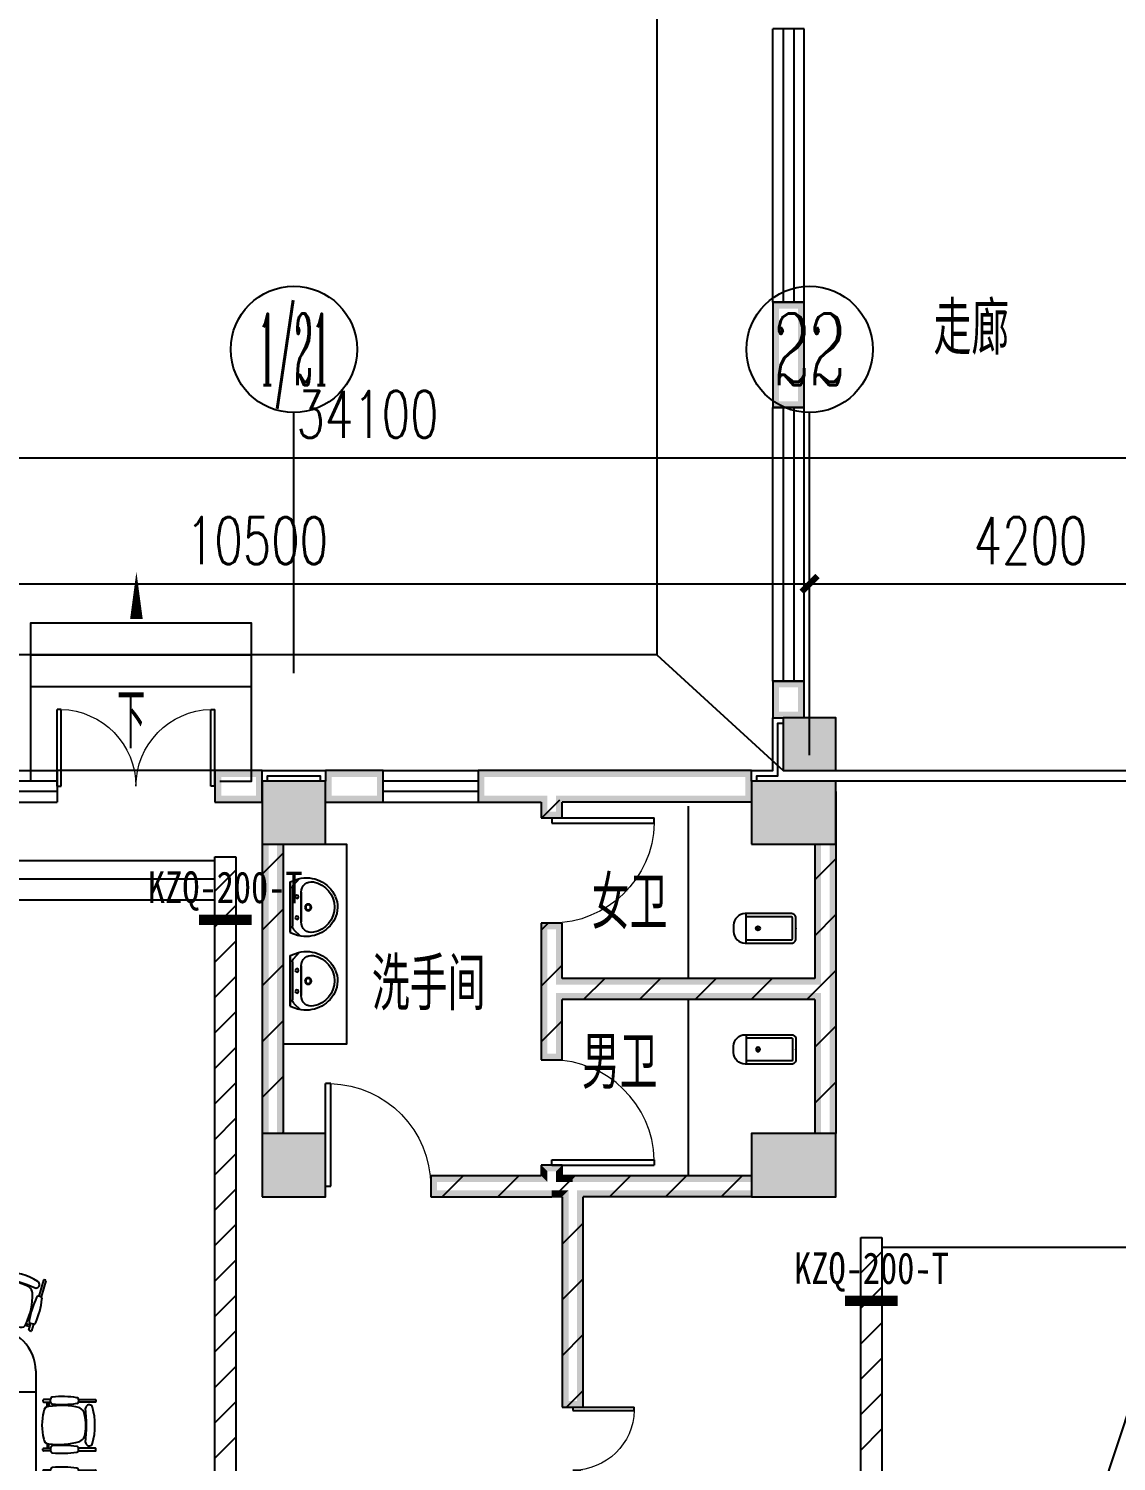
# Model space of a CAD drawing. Extents: x 101023 to 279373, y -114511 to 293844.
# Drawn here: x 220110 to 230445, y 239023 to 252638 of the extents above; entities that cross this region are included whole.
import ezdxf
from ezdxf.enums import TextEntityAlignment as Align

# ---------------------------------------------------------------- set-up
doc = ezdxf.new("R2010")
doc.units = 0
doc.header["$LTSCALE"] = 1000
doc.header["$MEASUREMENT"] = 0
for name, color, linetype in [('A-ANNO-IDEN', 3, 'Continuous'), ('A-FLOR-STRS', 51, 'Continuous'), ('A-WALL-PATT', 252, 'Continuous'), ('AXIS', 3, 'Continuous'), ('AXIS_TEXT', 7, 'Continuous'), ('CABLETRAY', 3, 'Continuous'), ('COLUMN', 2, 'Continuous'), ('PUB_DIM', 3, 'Continuous'), ('PUB_HATCH', 8, 'Continuous'), ('PUB_TEXT', 7, 'Continuous'), ('PUB_WALL', 2, 'Continuous'), ('STAIR', 2, 'Continuous'), ('TEL_HATCH', 8, 'Continuous'), ('WALL', 2, 'Continuous'), ('WINDOW', 2, 'Continuous'), ('WIRE-照明', 6, 'Continuous'), ('厕卫厨', 252, 'Continuous'), ('厨卫', 252, 'Continuous'), ('家具', 8, 'Continuous'), ('布置', 4, 'Continuous'), ('抗震支吊架', 2, 'Continuous'), ('排水', 153, 'Continuous'), ('看线', 30, 'Continuous')]:
    doc.layers.add(name, color=color, linetype=linetype)
doc.styles.add('_TCH_AXIS', font='COMPLEX', dxfattribs={"bigfont": 'GBCBIG'})
doc.styles.add('_TCH_DIM_T3', font='SIMPLEX', dxfattribs={"width": 0.705882, "bigfont": 'GBCBIG'})
doc.styles.add('A_DIM', font='simplex.shx', dxfattribs={"width": 0.7, "bigfont": 'gbcbig.shx'})
doc.styles.add('COMPLEX', font='COMPLEX')
doc.styles.add('kzcad', font='', dxfattribs={"width": 0.8})
doc.styles.get("Standard").update_dxf_attribs({"font": 'simplex.shx', "width": 0.8, "bigfont": 'gbcbig.shx'})
doc.styles.get('kzcad').set_extended_font_data('SimSun')
doc.dimstyles.new('_TCH_ARCH&&150', dxfattribs={"dimtxt": 446.25, "dimasz": 150, "dimexe": 375, "dimexo": 450, "dimgap": 189.375, "dimtad": 1, "dimdec": 0, "dimzin": 0, "dimdsep": 46, "dimtxsty": '_TCH_DIM_T3', "dimblk": 'ARCHTICK', "dimcen": 0.09, "dimclrt": 7, "dimazin": 2, "dimtfac": 1, "dimtdec": 0, "dimtix": 1, "dimtmove": 2, "dimatfit": 3, "dimfxl": 1, "dimtolj": 1, "dimtzin": 0, "dimarcsym": 0})
pattern_1 = [(45, (-908016.57, -754752.9), (-265.16515, 265.16515), [])]

# ---------------------------------------------------------------- blocks, each defined once
blk = doc.blocks.new('办公椅2')
at = {"layer": '家具', "color": 8}
for p, q in [((10, 239), (10, 225)), ((81, 244), (15, 244)), ((15, 220), (82, 220)), ((49, 175), (49, 220)), ((49, 220), (65, 220)), ((65, 220), (65, 177)), ((508, 220), (350, 220)), ((352, 244), (508, 244)), ((513, 239), (513, 225)), ((10, -239), (10, -225)), ((15, -220), (82, -220)), ((81, -244), (15, -244)), ((49, -175), (49, -220)), ((49, -220), (65, -220)), ((65, -220), (65, -177)), ((508, -220), (350, -220)), ((352, -244), (508, -244)), ((513, -239), (513, -225))]:
    blk.add_line(p, q, dxfattribs=at)
at = {"layer": '家具'}
for p, q in [((82, 220), (82, 248)), ((349, 242), (349, 226)), ((82, -215), (82, -244)), ((349, -237), (349, -221))]:
    blk.add_line(p, q, dxfattribs=at)
for centre, radius, start, end in [((193, -568), 840, 80.5473, 96.2767), ((63, 132), 45, 90, 180), ((185, -515), 702, 75.5446, 100.0038), ((101, 248), 19, 88.1438, 180), ((101, 220), 19, 180, 271.7658), ((193, 1087), 890, 264.0894, 278.9516), ((330, 242), 19, 0, 88.1438), ((330, 226), 19, 271.7658, 0), ((325, 93), 80.3, 4.194, 64.106), ((434, 164), 19, 136.4792, 185.4621), ((-1029, -1), 1453, 353.532, 6.4617), ((449, 160), 33.7, 16.6732, 149.5945), ((-146, -1), 650, 344.7441, 15.2559), ((495, 0), 495, 164.5288, 195.4712), ((-20, -5), 438, 346.2625, 13.7375), ((63, -132), 45, 180, 270), ((322, -71), 91.4, 294.6215, 335.3785), ((160, 498), 682, 261.8325, 287.0693), ((101, -215), 19, 88.2342, 180), ((101, -244), 19, 180, 271.8562), ((193, 573), 840, 263.7233, 279.4527), ((193, -1082), 890, 81.0484, 95.9106), ((330, -221), 19, 0, 88.2342), ((330, -237), 19, 271.8562, 0), ((434, -167), 19, 174.5326, 222.4664), ((449, -163), 33.5, 209.2091, 344.346)]:
    blk.add_arc(centre, radius, start, end, dxfattribs=at)
at = {"layer": '家具', "color": 8}
for centre, start, end in [((15, 239), 90, 180), ((15, 225), 180, 270), ((508, 239), 0, 90), ((508, 225), 270, 0), ((15, -225), 90, 180), ((15, -239), 180, 270), ((508, -225), 0, 90), ((508, -239), 270, 0)]:
    blk.add_arc(centre, 4.75, start, end, dxfattribs=at)
blk = doc.blocks.new('大会议桌-24人')
at = {"layer": '家具'}
for p, q in [((-400, 1250), (6267, 1250)), ((-800, -850), (-800, 850)), ((6667, 850), (6667, -850)), ((0, 650), (5867, 650)), ((0, -650), (0, 650)), ((5867, 650), (5867, -650)), ((1672, 395), (1669, 428)), ((1696, 322), (1708, 413)), ((1708, 413), (1711, 449)), ((1742, 392), (1748, 437)), ((1769, 392), (1784, 443)), ((1784, 443), (1790, 461)), ((1805, 386), (1832, 449)), ((1832, 449), (1835, 461)), ((1847, 377), (1857, 416)), ((1857, 416), (1872, 446)), ((1872, 446), (1878, 461)), ((1887, 407), (1917, 461)), ((1917, 461), (1926, 485)), ((1926, 410), (1968, 416)), ((1944, 434), (1962, 482)), ((1950, 434), (1986, 470)), ((1962, 482), (1968, 491)), ((3874, 434), (3838, 470)), ((3862, 482), (3856, 491)), ((3898, 410), (3856, 416)), ((3880, 434), (3862, 482)), ((3907, 461), (3898, 485)), ((3937, 407), (3907, 461)), ((3952, 446), (3946, 461)), ((3968, 416), (3952, 446)), ((3977, 377), (3968, 416)), ((3992, 449), (3989, 461)), ((4019, 386), (3992, 449)), ((4040, 443), (4034, 461)), ((4055, 392), (4040, 443)), ((4082, 392), (4076, 437)), ((4116, 413), (4113, 449)), ((4128, 322), (4116, 413)), ((4152, 395), (4155, 428)), ((1554, 261), (1538, 280)), ((1600, 125), (1584, 303)), ((1630, 184), (1600, 323)), ((1651, 220), (1621, 377)), ((1657, 316), (1660, 353)), ((1663, 247), (1657, 316)), ((1660, 353), (1678, 401)), ((1675, 340), (1672, 395)), ((1705, 271), (1675, 340)), ((1739, 301), (1742, 392)), ((1763, 340), (1769, 392)), ((1772, 265), (1866, 310)), ((1793, 353), (1805, 386)), ((1796, 310), (1923, 331)), ((1826, 334), (1920, 365)), ((1920, 365), (1938, 377)), ((1923, 331), (1956, 337)), ((1938, 377), (1944, 377)), ((3901, 331), (3868, 337)), ((3886, 377), (3880, 377)), ((3904, 365), (3886, 377)), ((4028, 310), (3901, 331)), ((3998, 334), (3904, 365)), ((4052, 265), (3958, 310)), ((4031, 353), (4019, 386)), ((4061, 340), (4055, 392)), ((4085, 301), (4082, 392)), ((4119, 271), (4149, 340)), ((4164, 353), (4146, 401)), ((4149, 340), (4152, 395)), ((4161, 247), (4167, 316)), ((4167, 316), (4164, 353)), ((4173, 220), (4203, 377)), ((4194, 184), (4224, 323)), ((4224, 125), (4240, 303)), ((4270, 261), (4286, 280)), ((1127, 147), (1177, 71)), ((1180, 165), (1204, 89)), ((1216, 164), (1235, 125)), ((1259, 171), (1277, 111)), ((1295, 165), (1345, 80)), ((1387, 149), (1405, 59)), ((1473, 115), (1446, 163)), ((1488, 196), (1471, 211)), ((1471, 114), (1473, 140)), ((1519, 134), (1488, 196)), ((1534, 200), (1521, 244)), ((1554, 157), (1534, 200)), ((1586, 150), (1554, 261)), ((1565, 100), (1554, 157)), ((1596, 94), (1586, 150)), ((1671, 140), (1742, 186)), ((1688, 182), (1924, 259)), ((1719, 107), (1799, 155)), ((1742, 186), (1817, 207)), ((1799, 155), (1874, 171)), ((1817, 207), (1849, 213)), ((1849, 213), (1895, 236)), ((1924, 259), (1943, 261)), ((3900, 259), (3882, 261)), ((4136, 182), (3900, 259)), ((3975, 213), (3929, 236)), ((4025, 155), (3950, 171)), ((4007, 207), (3975, 213)), ((4082, 186), (4007, 207)), ((4105, 107), (4025, 155)), ((4153, 140), (4082, 186)), ((4228, 94), (4238, 150)), ((4238, 150), (4270, 261)), ((4259, 100), (4270, 157)), ((4270, 157), (4290, 200)), ((4290, 200), (4303, 244)), ((4305, 134), (4336, 196)), ((4336, 196), (4353, 211)), ((4351, 115), (4378, 163)), ((4353, 114), (4352, 140)), ((4437, 149), (4419, 59)), ((4529, 165), (4479, 80)), ((4565, 171), (4547, 111)), ((4608, 164), (4589, 125)), ((4644, 165), (4620, 89)), ((4697, 147), (4647, 71)), ((1093, 126), (1142, 65)), ((1106, 37), (1097, 37)), ((1115, 62), (1099, 71)), ((1150, 34), (1106, 37)), ((1168, 43), (1115, 62)), ((1142, 65), (1142, 45)), ((1202, 3), (1148, -5)), ((1220, 27), (1150, 34)), ((1554, -99), (1154, 56)), ((1177, 71), (1184, 46)), ((1250, 15), (1202, 3)), ((1204, 89), (1220, 45)), ((1235, 125), (1253, 95)), ((1253, 95), (1261, 54)), ((1261, 54), (1274, 16)), ((1277, 111), (1303, 46)), ((1303, 46), (1313, 3)), ((1345, 80), (1370, -26)), ((1405, 59), (1417, -38)), ((1453, -35), (1467, 39)), ((1467, 39), (1471, 114)), ((1498, 79), (1473, 115)), ((1489, -24), (1501, 60)), ((1534, -42), (1498, 79)), ((1501, 60), (1509, 101)), ((1521, 71), (1519, 134)), ((1540, 31), (1521, 71)), ((1528, -11), (1539, 68)), ((1544, -2), (1540, 31)), ((1569, 46), (1565, 100)), ((1578, -30), (1840, 70)), ((1602, 19), (1876, 107)), ((1644, 69), (1719, 107)), ((4222, 19), (3948, 107)), ((4246, -30), (3984, 70)), ((4180, 69), (4105, 107)), ((4255, 46), (4259, 100)), ((4270, -99), (4670, 56)), ((4280, -2), (4284, 31)), ((4284, 31), (4303, 71)), ((4296, -11), (4285, 68)), ((4290, -42), (4326, 79)), ((4303, 71), (4305, 134)), ((4323, 60), (4315, 101)), ((4335, -24), (4323, 60)), ((4326, 79), (4351, 115)), ((4358, 39), (4353, 114)), ((4371, -35), (4358, 39)), ((4419, 59), (4407, -38)), ((4479, 80), (4454, -26)), ((4521, 46), (4511, 3)), ((4547, 111), (4521, 46)), ((4563, 54), (4550, 16)), ((4571, 95), (4563, 54)), ((4589, 125), (4571, 95)), ((4574, 15), (4622, 3)), ((4620, 89), (4604, 45)), ((4604, 27), (4674, 34)), ((4622, 3), (4676, -5)), ((4647, 71), (4640, 46)), ((4656, 43), (4709, 62)), ((4674, 34), (4718, 37)), ((4731, 126), (4682, 65)), ((4682, 65), (4682, 45)), ((4709, 62), (4725, 71)), ((4718, 37), (4727, 37)), ((1148, -5), (1109, -6)), ((1190, -23), (1174, -29)), ((1226, -23), (1190, -23)), ((1273, -51), (1198, -54)), ((1264, -23), (1226, -23)), ((1304, 0), (1264, -23)), ((1270, -122), (1319, -134)), ((1309, -44), (1273, -51)), ((1315, -81), (1289, -86)), ((1358, -24), (1309, -44)), ((1355, -53), (1315, -81)), ((1319, -134), (1373, -131)), ((1349, -107), (1327, -110)), ((1327, -128), (1340, -114)), ((1331, -89), (1400, -84)), ((1414, -113), (1337, -140)), ((1340, -114), (1423, -110)), ((1394, -89), (1349, -107)), ((1399, -38), (1355, -53)), ((1373, -131), (1405, -138)), ((1417, -53), (1394, -89)), ((1400, -84), (1443, -90)), ((1418, -119), (1412, -153)), ((1455, -69), (1414, -113)), ((1423, -110), (1431, -113)), ((1544, -99), (1426, -430)), ((1507, -119), (1440, -153)), ((1443, -90), (1455, -99)), ((1444, -60), (1453, -35)), ((1446, -105), (1444, -141)), ((1483, -60), (1489, -24)), ((1522, -123), (1486, -149)), ((1497, -108), (1509, -170)), ((1549, -110), (1507, -119)), ((1509, -56), (1528, -11)), ((1546, -87), (1609, -165)), ((1575, -93), (1626, -134)), ((1581, -75), (1632, -45)), ((1621, -95), (1669, -131)), ((1626, -134), (1644, -164)), ((1628, -137), (1651, -64)), ((1630, -77), (1696, -56)), ((1632, -45), (1668, -39)), ((1651, -64), (1671, -3)), ((1662, -86), (1786, -60)), ((1669, -131), (1690, -159)), ((1680, -117), (1732, -173)), ((1696, -56), (1726, -48)), ((1697, -115), (1720, -66)), ((1715, -120), (1763, -191)), ((1720, -66), (1770, -26)), ((1723, -93), (1830, -80)), ((1746, -113), (1810, -113)), ((1770, -26), (1793, -10)), ((1776, -112), (1801, -79)), ((1776, -115), (1803, -183)), ((1801, -79), (1847, -33)), ((1810, -113), (1861, -117)), ((1821, -125), (1867, -170)), ((1831, -109), (1859, -82)), ((1859, -82), (1882, -54)), ((1861, -117), (1872, -126)), ((1872, -115), (1908, -84)), ((1882, -54), (1938, -46)), ((1895, -122), (1958, -117)), ((1897, -127), (1974, -92)), ((1908, -84), (1938, -71)), ((1938, -71), (1979, -61)), ((1958, -117), (2007, -109)), ((1974, -92), (2009, -76)), ((2007, -109), (2047, -109)), ((2060, -137), (2093, -135)), ((3764, -137), (3731, -135)), ((3817, -109), (3777, -109)), ((3850, -92), (3815, -76)), ((3866, -117), (3817, -109)), ((3886, -71), (3845, -61)), ((3927, -127), (3850, -92)), ((3929, -122), (3866, -117)), ((3942, -54), (3886, -46)), ((3916, -84), (3886, -71)), ((3952, -115), (3916, -84)), ((3965, -82), (3942, -54)), ((3963, -117), (3952, -126)), ((4003, -125), (3957, -170)), ((4014, -113), (3963, -117)), ((3993, -109), (3965, -82)), ((4023, -79), (3977, -33)), ((4101, -93), (3994, -80)), ((4078, -113), (4014, -113)), ((4049, -115), (4021, -183)), ((4049, -112), (4023, -79)), ((4054, -26), (4031, -10)), ((4162, -86), (4038, -60)), ((4104, -66), (4054, -26)), ((4110, -120), (4061, -191)), ((4144, -117), (4092, -173)), ((4128, -56), (4098, -48)), ((4127, -115), (4104, -66)), ((4194, -77), (4128, -56)), ((4155, -131), (4134, -159)), ((4173, -64), (4153, -3)), ((4203, -95), (4155, -131)), ((4192, -45), (4156, -39)), ((4196, -137), (4173, -64)), ((4198, -134), (4180, -164)), ((4243, -75), (4192, -45)), ((4249, -93), (4198, -134)), ((4278, -87), (4215, -165)), ((4275, -110), (4317, -119)), ((4280, -99), (4398, -430)), ((4315, -56), (4296, -11)), ((4302, -123), (4338, -149)), ((4327, -108), (4315, -170)), ((4317, -119), (4385, -153)), ((4341, -60), (4335, -24)), ((4370, -69), (4410, -113)), ((4382, -90), (4370, -99)), ((4380, -60), (4371, -35)), ((4379, -105), (4380, -141)), ((4424, -84), (4382, -90)), ((4401, -110), (4394, -113)), ((4484, -114), (4401, -110)), ((4406, -119), (4412, -153)), ((4407, -53), (4430, -89)), ((4410, -113), (4487, -140)), ((4451, -131), (4419, -138)), ((4493, -89), (4424, -84)), ((4425, -38), (4469, -53)), ((4430, -89), (4475, -107)), ((4505, -134), (4451, -131)), ((4466, -24), (4515, -44)), ((4469, -53), (4509, -81)), ((4475, -107), (4497, -110)), ((4497, -128), (4484, -114)), ((4554, -122), (4505, -134)), ((4509, -81), (4535, -86)), ((4515, -44), (4551, -51)), ((4520, 0), (4560, -23)), ((4551, -51), (4626, -54)), ((4560, -23), (4598, -23)), ((4598, -23), (4634, -23)), ((4634, -23), (4650, -29)), ((4676, -5), (4715, -6)), ((1243, -210), (1288, -194)), ((1249, -246), (1291, -215)), ((1267, -261), (1262, -269)), ((1265, -183), (1301, -167)), ((1298, -234), (1267, -261)), ((1268, -144), (1336, -150)), ((1288, -194), (1322, -186)), ((1291, -215), (1313, -209)), ((1297, -239), (1292, -263)), ((1292, -263), (1292, -281)), ((1301, -167), (1340, -162)), ((1328, -204), (1316, -275)), ((1322, -186), (1333, -185)), ((1336, -150), (1364, -153)), ((1348, -174), (1352, -231)), ((1352, -231), (1357, -242)), ((1384, -144), (1382, -201)), ((1382, -201), (1385, -249)), ((1399, -267), (1394, -284)), ((1431, -230), (1399, -267)), ((1412, -153), (1406, -201)), ((1485, -243), (1411, -290)), ((1444, -141), (1426, -186)), ((1486, -149), (1426, -195)), ((1440, -153), (1428, -167)), ((1503, -176), (1431, -230)), ((1495, -266), (1519, -333)), ((1506, -225), (1498, -249)), ((1509, -170), (1506, -225)), ((1513, -183), (1575, -225)), ((1515, -218), (1570, -267)), ((1518, -224), (1531, -326)), ((1528, -158), (1533, -243)), ((1533, -243), (1534, -321)), ((1545, -138), (1659, -147)), ((1546, -149), (1558, -219)), ((1558, -219), (1561, -258)), ((1561, -258), (1560, -305)), ((1561, -158), (1608, -171)), ((1570, -267), (1593, -303)), ((1575, -225), (1623, -270)), ((1590, -191), (1639, -201)), ((1599, -219), (1653, -251)), ((1608, -171), (1654, -185)), ((1620, -263), (1662, -296)), ((1639, -201), (1675, -219)), ((1644, -164), (1656, -201)), ((1653, -251), (1692, -288)), ((1654, -185), (1690, -182)), ((1659, -147), (1701, -165)), ((1675, -219), (1728, -251)), ((1690, -159), (1708, -204)), ((1690, -182), (1723, -219)), ((1732, -173), (1765, -224)), ((1744, -164), (1798, -221)), ((1763, -191), (1781, -244)), ((1774, -137), (1816, -144)), ((1783, -170), (1857, -228)), ((1798, -221), (1813, -248)), ((1803, -183), (1809, -226)), ((1815, -158), (1870, -191)), ((1816, -144), (1854, -152)), ((1857, -228), (1857, -231)), ((1867, -170), (1877, -214)), ((1892, -140), (1903, -193)), ((1903, -193), (1905, -231)), ((1925, -148), (1925, -191)), ((1925, -191), (1925, -221)), ((1943, -168), (1951, -231)), ((1951, -231), (1958, -262)), ((1964, -145), (2019, -140)), ((1981, -188), (1997, -242)), ((1997, -242), (2009, -275)), ((2007, -163), (2111, -163)), ((2017, -231), (2050, -280)), ((2019, -140), (2060, -137)), ((2019, -183), (2075, -193)), ((2068, -226), (2108, -231)), ((2075, -193), (2144, -203)), ((2083, -249), (2106, -267)), ((2108, -231), (2146, -242)), ((3716, -231), (3678, -242)), ((3749, -193), (3680, -203)), ((3817, -163), (3713, -163)), ((3756, -226), (3716, -231)), ((3741, -249), (3718, -267)), ((3805, -183), (3749, -193)), ((3805, -140), (3764, -137)), ((3807, -231), (3774, -280)), ((3861, -145), (3805, -140)), ((3827, -242), (3815, -275)), ((3843, -188), (3827, -242)), ((3873, -231), (3866, -262)), ((3881, -168), (3873, -231)), ((3899, -148), (3899, -191)), ((3899, -191), (3899, -221)), ((3921, -193), (3919, -231)), ((3932, -140), (3921, -193)), ((3957, -170), (3947, -214)), ((4009, -158), (3954, -191)), ((4041, -170), (3967, -228)), ((3967, -228), (3967, -231)), ((4008, -144), (3970, -152)), ((4050, -137), (4008, -144)), ((4026, -221), (4011, -248)), ((4021, -183), (4016, -226)), ((4080, -164), (4026, -221)), ((4061, -191), (4043, -244)), ((4092, -173), (4059, -224)), ((4149, -219), (4096, -251)), ((4134, -182), (4101, -219)), ((4134, -159), (4116, -204)), ((4165, -147), (4123, -165)), ((4171, -251), (4132, -288)), ((4170, -185), (4134, -182)), ((4185, -201), (4149, -219)), ((4204, -263), (4162, -296)), ((4279, -138), (4165, -147)), ((4180, -164), (4168, -201)), ((4216, -171), (4170, -185)), ((4225, -219), (4171, -251)), ((4234, -191), (4185, -201)), ((4249, -225), (4201, -270)), ((4263, -158), (4216, -171)), ((4254, -267), (4231, -303)), ((4311, -183), (4249, -225)), ((4309, -218), (4254, -267)), ((4266, -219), (4263, -258)), ((4263, -258), (4264, -305)), ((4278, -149), (4266, -219)), ((4291, -243), (4290, -321)), ((4296, -158), (4291, -243)), ((4306, -224), (4293, -326)), ((4329, -266), (4305, -333)), ((4315, -170), (4318, -225)), ((4318, -225), (4326, -249)), ((4321, -176), (4394, -230)), ((4338, -149), (4398, -195)), ((4339, -243), (4413, -290)), ((4380, -141), (4398, -186)), ((4385, -153), (4397, -167)), ((4394, -230), (4425, -267)), ((4412, -153), (4418, -201)), ((4425, -267), (4430, -284)), ((4442, -201), (4439, -249)), ((4440, -144), (4442, -201)), ((4488, -150), (4460, -153)), ((4472, -231), (4467, -242)), ((4476, -174), (4472, -231)), ((4523, -167), (4484, -162)), ((4556, -144), (4488, -150)), ((4502, -186), (4491, -185)), ((4496, -204), (4508, -275)), ((4536, -194), (4502, -186)), ((4533, -215), (4511, -209)), ((4559, -183), (4523, -167)), ((4526, -234), (4557, -261)), ((4527, -239), (4532, -263)), ((4532, -263), (4532, -281)), ((4575, -246), (4533, -215)), ((4581, -210), (4536, -194)), ((4557, -261), (4562, -269)), ((1375, -377), (1361, -392)), ((1385, -402), (1361, -435)), ((1373, -380), (1369, -396)), ((1369, -396), (1376, -396)), ((1417, -327), (1375, -377)), ((1459, -356), (1385, -402)), ((1411, -290), (1387, -323)), ((1409, -393), (1393, -426)), ((1394, -284), (1402, -284)), ((1449, -344), (1409, -393)), ((1465, -303), (1417, -327)), ((1465, -359), (1482, -423)), ((1476, -347), (1494, -405)), ((1482, -303), (1497, -359)), ((1494, -405), (1507, -458)), ((1497, -359), (1516, -392)), ((1516, -392), (1519, -419)), ((1519, -333), (1533, -408)), ((1531, -326), (1530, -393)), ((1530, -393), (1530, -401)), ((1570, -354), (1558, -381)), ((1585, -384), (1560, -429)), ((1579, -333), (1570, -354)), ((1585, -273), (1579, -333)), ((1606, -342), (1585, -384)), ((1612, -380), (1606, -432)), ((1608, -285), (1656, -326)), ((1627, -326), (1657, -362)), ((1633, -369), (1659, -413)), ((1656, -326), (1674, -357)), ((1657, -362), (1677, -396)), ((1662, -296), (1705, -333)), ((1674, -357), (1690, -381)), ((1692, -288), (1714, -315)), ((4132, -288), (4110, -315)), ((4162, -296), (4119, -333)), ((4150, -357), (4134, -381)), ((4167, -362), (4147, -396)), ((4168, -326), (4150, -357)), ((4191, -369), (4165, -413)), ((4197, -326), (4167, -362)), ((4216, -285), (4168, -326)), ((4212, -380), (4218, -432)), ((4218, -342), (4239, -384)), ((4239, -273), (4245, -333)), ((4239, -384), (4264, -429)), ((4245, -333), (4254, -354)), ((4254, -354), (4266, -381)), ((4305, -333), (4291, -408)), ((4293, -326), (4294, -393)), ((4294, -393), (4294, -401)), ((4308, -392), (4305, -419)), ((4327, -359), (4308, -392)), ((4330, -405), (4317, -458)), ((4342, -303), (4327, -359)), ((4349, -347), (4330, -405)), ((4359, -359), (4342, -423)), ((4359, -303), (4407, -327)), ((4365, -356), (4439, -402)), ((4376, -344), (4415, -393)), ((4407, -327), (4449, -377)), ((4413, -290), (4437, -323)), ((4415, -393), (4431, -426)), ((4430, -284), (4422, -284)), ((4439, -402), (4463, -435)), ((4455, -396), (4448, -396)), ((4449, -377), (4463, -392)), ((4451, -380), (4455, -396)), ((1349, -489), (1336, -504)), ((1391, -440), (1349, -489)), ((1367, -539), (1358, -548)), ((1384, -506), (1367, -539)), ((1393, -426), (1384, -435)), ((1423, -456), (1384, -506)), ((1440, -416), (1391, -440)), ((1421, -509), (1400, -568)), ((1426, -430), (1421, -509)), ((1438, -452), (1456, -510)), ((1444, -528), (1464, -582)), ((1456, -510), (1470, -563)), ((1459, -464), (1479, -497)), ((1479, -497), (1482, -524)), ((1482, -423), (1501, -477)), ((1482, -438), (1495, -513)), ((1494, -431), (1492, -498)), ((1492, -498), (1492, -506)), ((1606, -432), (1588, -459)), ((1630, -426), (1618, -473)), ((1627, -420), (1656, -464)), ((1656, -464), (1656, -473)), ((1659, -413), (1666, -434)), ((4165, -413), (4158, -434)), ((4197, -420), (4168, -464)), ((4168, -464), (4168, -473)), ((4194, -426), (4206, -473)), ((4218, -432), (4236, -459)), ((4342, -423), (4323, -477)), ((4342, -438), (4329, -513)), ((4330, -431), (4332, -498)), ((4332, -498), (4332, -506)), ((4346, -497), (4342, -524)), ((4365, -464), (4346, -497)), ((4368, -510), (4355, -563)), ((4380, -528), (4361, -582)), ((4386, -452), (4368, -510)), ((4385, -416), (4433, -440)), ((4398, -430), (4403, -509)), ((4401, -456), (4440, -506)), ((4403, -509), (4424, -568)), ((4431, -426), (4440, -435)), ((4433, -440), (4475, -489)), ((4440, -506), (4457, -539)), ((4457, -539), (4466, -548)), ((4475, -489), (4488, -504)), ((5867, -650), (0, -650)), ((6267, -1250), (-400, -1250))]:
    blk.add_line(p, q, dxfattribs=at)
at = {"layer": '家具', "color": 8}
for p, q in [((0, 650), (0, 1250)), ((0, 650), (0, 1250)), ((1467, 650), (1467, 1250)), ((2933, 650), (2933, 1250)), ((4400, 650), (4400, 1250)), ((5867, 650), (5867, 1250)), ((5867, 650), (5867, 1250)), ((5867, 650), (5867, 1250)), ((5867, 650), (5867, 1250)), ((0, 650), (-800, 650)), ((5867, 650), (6667, 650)), ((0, -650), (-800, -650)), ((0, -650), (0, -1250)), ((0, -650), (0, -1250)), ((1467, -650), (1467, -1250)), ((2933, -650), (2933, -1250)), ((4400, -650), (4400, -1250)), ((5867, -650), (6667, -650)), ((5867, -650), (5867, -1250)), ((5867, -650), (5867, -1250)), ((5867, -650), (5867, -1250)), ((5867, -650), (5867, -1250))]:
    blk.add_line(p, q, dxfattribs=at)
at = {"layer": '家具'}
for centre in [(1541, -89), (4283, -89)]:
    blk.add_circle(centre, 200, dxfattribs=at)
for centre, radius, start, end in [((-400, 850), 400, 90, 180), ((6267, 850), 400, 0, 90), ((2375, -338), 882, 119.975, 163.4815), ((3449, -338), 882, 16.5185, 60.025), ((1641, -487), 431, 108.2246, 146.3599), ((1602, -361), 285, 41.27, 115.4211), ((1090, -436), 539, 0.706, 39.4218), ((1783, -507), 395, 42.1863, 120.903), ((4041, -507), 395, 59.097, 137.8137), ((4222, -361), 285, 64.5789, 138.73), ((4734, -436), 539, 140.5782, 179.294), ((4183, -487), 431, 33.6401, 71.7754), ((-400, -850), 400, 180, 270), ((6267, -850), 400, 270, 0)]:
    blk.add_arc(centre, radius, start, end, dxfattribs=at)
for p in [(6726, 334), (6726, -336)]:
    blk.add_blockref('办公椅2', p, dxfattribs=at)
at = {"layer": '布置', "xscale": -1}
for p, rotation in [((-521, 1286), 286.361278375109), ((6388, -1286), 106.3612783751089), ((375, -1324), 90), ((1061, -1324), 90), ((1842, -1324), 90), ((2528, -1324), 90), ((3296, -1324), 90), ((3983, -1324), 90), ((4803, -1324), 90), ((5489, -1324), 90)]:
    blk.add_blockref('办公椅2', p, dxfattribs=dict(at, rotation=rotation))
at = {"layer": '布置'}
for p, rotation in [((375, 1324), 90), ((1061, 1324), 90), ((1842, 1324), 90), ((2528, 1324), 90), ((3296, 1324), 90), ((3983, 1324), 90), ((4803, 1324), 90), ((5489, 1324), 90), ((6388, 1286), 73.63872162489108), ((-521, -1286), 253.6387216248911)]:
    blk.add_blockref('办公椅2', p, dxfattribs=dict(at, rotation=rotation))
at = {"layer": '布置', "xscale": -1}
for p in [(-860, 334), (-860, -336)]:
    blk.add_blockref('办公椅2', p, dxfattribs=at)
blk = doc.blocks.new('$lvtry$00000202')
at = {"color": 0}
for p, q in [((-110, -40, 0), (-110, -470, 0)), ((100, -30, 0), (-100, -30, 0)), ((110, -470, 0), (110, -40, 0)), ((140, -470, 0), (-140, -470, 0))]:
    blk.add_line(p, q, dxfattribs=at)
at = {"color": 0, "elevation": 0}
blk.add_lwpolyline([(140, -40, 0.414214), (100, 0), (-100, 0, 0.414214), (-140, -40), (-140, -480, 0.414214), (-30, -590), (30, -590, 0.414214), (140, -480)], format="xyb", close=True, dxfattribs=at)
at = {"color": 0}
blk.add_circle((0, -359, 0), 20, dxfattribs=at)
for centre, start, end in [((-100, -40, 0), 90, 180), ((100, -40, 0), 0, 90)]:
    blk.add_arc(centre, 10, start, end, dxfattribs=at)
for p in [(0, 0, 0), (0, -359, 0)]:
    blk.add_point(p, dxfattribs=at)
blk = doc.blocks.new('_E6')
for p, q in [((240, 0), (-240, 0)), ((-237, 0), (239, 0)), ((240, 0), (270, -79)), ((-213, -36), (-271, -91)), ((-240, 0), (-270, -79)), ((-179, -23), (181, -23)), ((141, -105), (-141, -105)), ((-141, -105), (141, -105)), ((217, -37), (274, -95))]:
    blk.add_line(p, q)
for centre, radius in [((-99, -65), 16.3), ((101, -65), 16.3), ((2, -172), 31.6), ((2, -172), 23)]:
    blk.add_circle(centre, radius)
for centre, radius, start, end in [((28, -152), 307, 166.1751, 244.7296), ((-141, -205), 100, 90, 190.5602), ((-179, -73), 50, 90, 133.181), ((-28, -152), 307, 297.0639, 13.8249), ((141, -205), 100, 349.4398, 90), ((181, -73), 50, 44.5607, 90), ((0, -179), 243, 190.5602, 349.4398), ((0, -201), 250, 245.8071, 296.4628), ((28, -152), 307, 266.589, 266.5936)]:
    blk.add_arc(centre, radius, start, end)
at = {"width": 0.8, "flags": 9}
for tag in ['XSIZE', 'YSIZE']:
    blk.add_attdef(tag, (0, 0), '', height=0.5, dxfattribs=at)
blk = doc.blocks.new('_AXISO')
blk.add_circle((0, 0), 0.5)
at = {"layer": 'AXIS_TEXT', "style": 'COMPLEX', "width": 1.041667}
blk.add_attdef('A', text='', height=0.56, dxfattribs=at).set_placement((-0.25, -0.28), (0.25, -0.28), align=Align.FIT)
blk = doc.blocks.new('_ArchTick')
at = {"color": 0, "linetype": 'ByBlock', "const_width": 0.4}
blk.add_lwpolyline([(-0.5, -0.5), (0.5, 0.5)], dxfattribs=at)
blk = doc.blocks.new('*D94')
at = {"layer": 'Defpoints', "color": 0, "transparency": 16777216}
for p in [(1041708, 836915), (1007608, 834838), (1041708, 834838)]:
    blk.add_point(p, dxfattribs=at)
at = {"layer": 'PUB_DIM', "color": 0, "lineweight": -2, "transparency": 16777216}
for p, q in [((1007608, 835288), (1007608, 837290)), ((1041708, 835288), (1041708, 837290)), ((1007608, 836915), (1041708, 836915))]:
    blk.add_line(p, q, dxfattribs=at)
at = {"layer": 'PUB_DIM', "color": 0, "lineweight": -2, "transparency": 16777216, "xscale": 150, "yscale": 150, "zscale": 150, "rotation": 180}
blk.add_blockref('_ArchTick', (1007608, 836915), dxfattribs=at)
at = {"layer": 'PUB_DIM', "color": 0, "lineweight": -2, "transparency": 16777216, "xscale": 150, "yscale": 150, "zscale": 150}
blk.add_blockref('_ArchTick', (1041708, 836915), dxfattribs=at)
at = {"layer": 'PUB_DIM', "color": 7, "transparency": 16777216, "insert": (1024658, 837327), "char_height": 446.2, "attachment_point": 5, "style": '_TCH_DIM_T3'}
blk.add_mtext('\\A1;34100', dxfattribs=at)
blk = doc.blocks.new('*D97')
at = {"layer": 'Defpoints', "color": 0, "transparency": 16777216}
for p in [(1028858, 835715), (1018358, 833638), (1028858, 833638)]:
    blk.add_point(p, dxfattribs=at)
at = {"layer": 'PUB_DIM', "color": 0, "lineweight": -2, "transparency": 16777216}
for p, q in [((1018358, 834088), (1018358, 836090)), ((1028858, 834088), (1028858, 836090)), ((1018358, 835715), (1028858, 835715))]:
    blk.add_line(p, q, dxfattribs=at)
at = {"layer": 'PUB_DIM', "color": 0, "lineweight": -2, "transparency": 16777216, "xscale": 150, "yscale": 150, "zscale": 150, "rotation": 180}
blk.add_blockref('_ArchTick', (1018358, 835715), dxfattribs=at)
at = {"layer": 'PUB_DIM', "color": 0, "lineweight": -2, "transparency": 16777216, "xscale": 150, "yscale": 150, "zscale": 150}
blk.add_blockref('_ArchTick', (1028858, 835715), dxfattribs=at)
at = {"layer": 'PUB_DIM', "color": 7, "transparency": 16777216, "insert": (1023608, 836127), "char_height": 446.2, "attachment_point": 5, "style": '_TCH_DIM_T3'}
blk.add_mtext('\\A1;10500', dxfattribs=at)
blk = doc.blocks.new('*D98')
at = {"layer": 'Defpoints', "color": 0, "transparency": 16777216}
for p in [(1033058, 835715), (1028858, 833638), (1033058, 833638)]:
    blk.add_point(p, dxfattribs=at)
at = {"layer": 'PUB_DIM', "color": 0, "lineweight": -2, "transparency": 16777216}
for p, q in [((1028858, 834088), (1028858, 836090)), ((1033058, 834088), (1033058, 836090)), ((1028858, 835715), (1033058, 835715))]:
    blk.add_line(p, q, dxfattribs=at)
at = {"layer": 'PUB_DIM', "color": 0, "lineweight": -2, "transparency": 16777216, "xscale": 150, "yscale": 150, "zscale": 150, "rotation": 180}
blk.add_blockref('_ArchTick', (1028858, 835715), dxfattribs=at)
at = {"layer": 'PUB_DIM', "color": 0, "lineweight": -2, "transparency": 16777216, "xscale": 150, "yscale": 150, "zscale": 150}
blk.add_blockref('_ArchTick', (1033058, 835715), dxfattribs=at)
at = {"layer": 'PUB_DIM', "color": 7, "transparency": 16777216, "insert": (1030958, 836127), "char_height": 446.2, "attachment_point": 5, "style": '_TCH_DIM_T3'}
blk.add_mtext('\\A1;4200', dxfattribs=at)
blk = doc.blocks.new('$DorLib2D$00000002')
for p, q in [((-0.5, 0), (-0.5, 0.4875)), ((-0.475, 0.4875), (-0.5, 0.4875)), ((-0.475, 0), (-0.475, 0.4875)), ((0.475, 0), (0.475, 0.4875)), ((0.475, 0.4875), (0.5, 0.4875)), ((0.5, 0), (0.5, 0.4875)), ((-0.5, 0), (-0.475, 0)), ((0.5, 0), (0.475, 0))]:
    blk.add_line(p, q)
at = {"lineweight": 13}
for centre, start, end in [((-0.4875, 0), 0, 88.53072), ((0.4875, 0), 91.46928, 180)]:
    blk.add_arc(centre, 0.4875, start, end, dxfattribs=at)
blk = doc.blocks.new('$WINLIB2D$00000001')
at = {"color": 0}
for points in [[(-0.5, 0.5), (-0.5, -0.5)], [(-0.5, 0.5), (0.5, 0.5)], [(0.5, -0.5), (0.5, 0.5)], [(0.5, 0.1667), (-0.5, 0.1667)], [(0.5, -0.1667), (-0.5, -0.1667)], [(-0.5, -0.5), (0.5, -0.5)]]:
    blk.add_lwpolyline(points, dxfattribs=at)
blk = doc.blocks.new('$DorLib2D$00000001')
for p, q in [((0.45, 0.975), (0.5, 0.975)), ((0.45, 0), (0.45, 0.975)), ((0.5, 0), (0.5, 0.975)), ((0.5, 0), (0.45, 0))]:
    blk.add_line(p, q)
at = {"lineweight": 13}
blk.add_arc((0.475, 0), 0.975, 91.4693, 180, dxfattribs=at)
blk = doc.blocks.new('_FZH')
blk.add_lwpolyline([(-0.5, -0.5), (0.5, -0.5), (0.5, 0.5), (-0.5, 0.5)], close=True)
at = {"layer": 'PUB_HATCH'}
blk.add_solid([(-0.5, -0.5), (0.5, -0.5), (-0.5, 0.5), (0.5, 0.5)], dxfattribs=at)
blk = doc.blocks.new('ERT')
at = {"layer": 'AXIS'}
for p, q in [((1023958.2, 834868.8), (1023958.2, 837344.4)), ((1028858.2, 834868.8), (1028858.2, 837344.4))]:
    blk.add_line(p, q, dxfattribs=at)
ref = blk.add_blockref('_AXISO', (1023958.2, 837944.4), dxfattribs=dict(at, xscale=1200, yscale=1200, zscale=1200))
ref.add_attrib('A', '1/21', dxfattribs={"layer": 'AXIS_TEXT', "height": 678.82, "style": '_TCH_AXIS', "width": 0.318182}).set_placement((1023618.8, 837605), (1024297.6, 837605), align=Align.FIT)
ref = blk.add_blockref('_AXISO', (1028858.2, 837944.4), dxfattribs=dict(at, xscale=1200, yscale=1200, zscale=1200))
ref.add_attrib('A', '22', dxfattribs={"layer": 'AXIS_TEXT', "height": 678.82, "style": '_TCH_AXIS', "width": 0.617647}).set_placement((1028518.8, 837605), (1029197.6, 837605), align=Align.FIT)
at = {"layer": 'PUB_DIM'}
for p1, p2, picture, middle in [((1007608.2, 834837.6), (1041708.2, 834837.6), '*D94', (1024658.2, 837327)), ((1018358.2, 833637.6), (1028858.2, 833637.6), '*D97', (1023608.2, 836127)), ((1028858.2, 833637.6), (1033058.2, 833637.6), '*D98', (1030958.2, 836127))]:
    dim = blk.add_aligned_dim(p1=p1, p2=p2, distance=2076.9, dimstyle='_TCH_ARCH&&150', dxfattribs=at)
    dim.commit()
    dim.dimension.update_dxf_attribs({"geometry": picture, "text_midpoint": middle})
blk = doc.blocks.new('A$C40CE5D7B')
at = {"layer": 'A-WALL-PATT'}
h = blk.add_hatch(dxfattribs=at)
h.set_pattern_fill('普通砖', color=256, scale=150, style=0)
h.set_pattern_definition(pattern_1)
h.paths.add_polyline_path([(106000, 74870), (106000, 75470), (106200, 75470), (106200, 78220), (106000, 78220), (106000, 78820), (106000, 78820), (106000, 74870)])
h = blk.add_hatch(dxfattribs=at)
h.set_pattern_fill('普通砖', color=256, scale=150, style=0)
h.set_pattern_definition(pattern_1)
h.paths.add_polyline_path([(108750, 78720), (108650, 78620), (108650, 78470), (108850, 78470), (108850, 78620)])
h = blk.add_hatch(dxfattribs=at)
h.set_pattern_fill('普通砖', color=256, scale=150, style=0)
h.set_pattern_definition(pattern_1)
h.paths.add_polyline_path([(111450, 78720), (111450, 78220), (111250, 78220), (111250, 76945), (111310, 76885), (111317, 76845), (111450, 76845), (111450, 78720)])
h = blk.add_hatch(dxfattribs=at)
h.set_pattern_fill('普通砖', color=256, scale=150, style=0)
h.set_pattern_definition(pattern_1)
h.paths.add_polyline_path([(108790, 76885), (108850, 76945), (108850, 77470), (108650, 77470), (108650, 76845), (108783, 76845)])
h = blk.add_hatch(dxfattribs=at)
h.set_pattern_fill('普通砖', color=256, scale=150, style=0)
h.set_pattern_definition(pattern_1)
h.paths.add_polyline_path([(111317, 76845), (111310, 76885), (111250, 76945), (108850, 76945), (108790, 76885), (108783, 76845), (108790, 76805), (108850, 76745), (111250, 76745), (111310, 76805)])
h = blk.add_hatch(dxfattribs=at)
h.set_pattern_fill('普通砖', color=256, scale=150, style=0)
h.set_pattern_definition(pattern_1)
h.paths.add_polyline_path([(108783, 76845), (108650, 76845), (108650, 76170), (108850, 76170), (108850, 76745), (108790, 76805)])
h = blk.add_hatch(dxfattribs=at)
h.set_pattern_fill('普通砖', color=256, scale=150, style=0)
h.set_pattern_definition(pattern_1)
h.paths.add_polyline_path([(111250, 75470), (111450, 75470), (111450, 76845), (111317, 76845), (111310, 76805), (111250, 76745)])
h = blk.add_hatch(dxfattribs=at)
h.set_pattern_fill('普通砖', color=256, scale=150, style=0)
h.set_pattern_definition(pattern_1)
h.paths.add_polyline_path([(108710, 75010), (108650, 75070), (107600, 75070), (107600, 74870), (108750, 74870), (108750, 75003)])
h = blk.add_hatch(dxfattribs=at)
h.set_pattern_fill('普通砖', color=256, scale=150, style=0)
h.set_pattern_definition(pattern_1)
h.paths.add_polyline_path([(108950, 74937), (108950, 75070), (108850, 75070), (108790, 75010), (108750, 75003), (108750, 74870), (108850, 74870), (108910, 74930)])
h = blk.add_hatch(dxfattribs=at)
h.set_pattern_fill('普通砖', color=256, scale=150, style=0)
h.set_pattern_definition(pattern_1)
h.paths.add_polyline_path([(110650, 74870), (110650, 75070), (108950, 75070), (108950, 74937), (108990, 74930), (109050, 74870)])
h = blk.add_hatch(dxfattribs=at)
h.set_pattern_fill('普通砖', color=256, scale=150, style=0)
h.set_pattern_definition(pattern_1)
h.paths.add_polyline_path([(108910, 74930), (108850, 74870), (108850, 72870), (109050, 72870), (109050, 74870), (108990, 74930), (108950, 74937)])
at = {"layer": 'PUB_WALL'}
for points in [[(111150, 83370), (110850, 83370), (110910, 83310), (111090, 83310)], [(110850, 83370), (110850, 82370), (110910, 82430), (110910, 83310)], [(111150, 82370), (111150, 83370), (111090, 83310), (111090, 82430)], [(110850, 82370), (111150, 82370), (111090, 82430), (110910, 82430)], [(111150, 79770), (110850, 79770), (110910, 79710), (111090, 79710)], [(110850, 79770), (110850, 79420), (110910, 79480), (110910, 79710)], [(111150, 79420), (111150, 79770), (111090, 79710), (111090, 79480)], [(110850, 79420), (111150, 79420), (111090, 79480), (110910, 79480)], [(111450, 79420), (110950, 79420), (111010, 79360), (111390, 79360)], [(110950, 79420), (110950, 78920), (111010, 78980), (111010, 79360)], [(111450, 78920), (111450, 79420), (111390, 79360), (111390, 78980)], [(110950, 78920), (111450, 78920), (111390, 78980), (111010, 78980)], [(106000, 78920), (105550, 78920), (105610, 78860), (105940, 78860)], [(105550, 78920), (105550, 78620), (105610, 78680), (105610, 78860)], [(106000, 78620), (106000, 78920), (105940, 78860), (105940, 78680)], [(107150, 78920), (106600, 78920), (106660, 78860), (107090, 78860)], [(106600, 78920), (106600, 78620), (106660, 78680), (106660, 78860)], [(107150, 78620), (107150, 78920), (107090, 78860), (107090, 78680)], [(108750, 78920), (108050, 78920), (108110, 78860), (108750, 78860)], [(108050, 78920), (108050, 78620), (108110, 78680), (108110, 78860)], [(110650, 78920), (108750, 78920), (108750, 78860), (110650, 78860)], [(110650, 78620), (110650, 78920), (110590, 78920), (110590, 78620)], [(106000, 74870), (106000, 75470), (106060, 75470), (106060, 78220), (106000, 78220), (106000, 78820), (106000, 78820), (106000, 74870)], [(106000, 78760), (106000, 78820), (106000, 78820), (106000, 78760)], [(106600, 78820), (106000, 78820), (106060, 78760), (106540, 78760)], [(106000, 78820), (106000, 78220), (106060, 78280), (106060, 78760)], [(106600, 78220), (106600, 78820), (106540, 78760), (106540, 78280)], [(111450, 78820), (110650, 78820), (110710, 78760), (111390, 78760)], [(110650, 78820), (110650, 78220), (110710, 78280), (110710, 78760)], [(111450, 78220), (111450, 78820), (111390, 78760), (111390, 78280)], [(111450, 78720), (111450, 78220), (111390, 78220), (111390, 76845), (111450, 76845), (111450, 78720)], [(111450, 78720), (111450, 78660), (111450, 78660), (111450, 78720)], [(105550, 78620), (106000, 78620), (105940, 78680), (105610, 78680)], [(106600, 78620), (107150, 78620), (107090, 78680), (106660, 78680)], [(108050, 78620), (108650, 78620), (108710, 78680), (108110, 78680)], [(108650, 78620), (108650, 78470), (108710, 78530), (108710, 78680)], [(110650, 78620), (110650, 78680), (108790, 78680), (108850, 78620)], [(108850, 78470), (108850, 78620), (108790, 78680), (108790, 78530)], [(108650, 78470), (108850, 78470), (108790, 78530), (108710, 78530)], [(106000, 78220), (106600, 78220), (106540, 78280), (106060, 78280)], [(106140, 75470), (106200, 75470), (106200, 78220), (106140, 78220)], [(110650, 78220), (111450, 78220), (111390, 78280), (110710, 78280)], [(111310, 78220), (111250, 78220), (111250, 76945), (111310, 76885)], [(108850, 77470), (108650, 77470), (108710, 77410), (108790, 77410)], [(108650, 77470), (108650, 76845), (108710, 76845), (108710, 77410)], [(108850, 76945), (108850, 77470), (108790, 77410), (108790, 76885)], [(111250, 76945), (108850, 76945), (108790, 76885), (111310, 76885)], [(108650, 76845), (108650, 76170), (108710, 76230), (108710, 76845)], [(108850, 76170), (108850, 76745), (108790, 76805), (108790, 76230)], [(111250, 76745), (108850, 76745), (108790, 76805), (111310, 76805)], [(111250, 75470), (111310, 75470), (111310, 76805), (111250, 76745)], [(111390, 75470), (111450, 75470), (111450, 76845), (111390, 76845)], [(108650, 76170), (108850, 76170), (108790, 76230), (108710, 76230)], [(106600, 75470), (106000, 75470), (106060, 75410), (106540, 75410)], [(106000, 75470), (106000, 74870), (106060, 74930), (106060, 75410)], [(106600, 74870), (106600, 75470), (106540, 75410), (106540, 74930)], [(111450, 75470), (110650, 75470), (110710, 75410), (111390, 75410)], [(110650, 75470), (110650, 74870), (110710, 74930), (110710, 75410)], [(111450, 74870), (111450, 75470), (111390, 75410), (111390, 74930)], [(108850, 75170), (108650, 75170), (108710, 75110), (108790, 75110)], [(108650, 75170), (108650, 75070), (108710, 75010), (108710, 75110)], [(108850, 75070), (108850, 75170), (108790, 75110), (108790, 75010)], [(108650, 75070), (107600, 75070), (107660, 75010), (108710, 75010)], [(107600, 75070), (107600, 74870), (107660, 74930), (107660, 75010)], [(108950, 75070), (108850, 75070), (108790, 75010), (108950, 75010)], [(110650, 75010), (110650, 75070), (108950, 75070), (108950, 75010)], [(106000, 74870), (106600, 74870), (106540, 74930), (106060, 74930)], [(107600, 74870), (108750, 74870), (108750, 74930), (107660, 74930)], [(108850, 74870), (108750, 74870), (108750, 74930), (108910, 74930)], [(108850, 74870), (108850, 72870), (108910, 72930), (108910, 74930)], [(110650, 74870), (110650, 74930), (108990, 74930), (109050, 74870)], [(109050, 72870), (109050, 74870), (108990, 74930), (108990, 72930)], [(110650, 74870), (111450, 74870), (111390, 74930), (110710, 74930)], [(106000, 74870), (106000, 74870), (106000, 74870)], [(108850, 72870), (109050, 72870), (108990, 72930), (108910, 72930)]]:
    blk.add_hatch(color=256, dxfattribs=at).paths.add_polyline_path(points)
for p, q in [((110050, 76945), (110050, 78580)), ((110050, 75070), (110050, 76745))]:
    blk.add_line(p, q)
for points in [[(110650, 78820), (110650, 78920), (110850, 78920), (110850, 79420), (110950, 79420)], [(110700, 78820), (110700, 78870), (110900, 78870), (110900, 79370), (110950, 79370)], [(106000, 78820), (106000, 78920), (106600, 78920), (106600, 78820)], [(106050, 78820), (106050, 78870), (106550, 78870), (106550, 78820)]]:
    blk.add_lwpolyline(points)
at = {"layer": 'A-ANNO-IDEN'}
blk.add_lwpolyline([(104804, 79812, 0, 0, 0), (104804, 80809, 0, 120, 0), (104804, 80359, 0, 0, 0)], format="xyseb", dxfattribs=at)
at = {"layer": 'A-FLOR-STRS'}
for p, q in [((103797, 80020), (105897, 80020)), ((103797, 79720), (105897, 79720))]:
    blk.add_line(p, q, dxfattribs=at)
blk.add_lwpolyline([(105597, 78820), (105897, 78820), (105897, 80320), (103797, 80320), (103797, 78820)], dxfattribs=at)
at = {"layer": 'WALL'}
for p, q in [((111150, 83370), (110850, 83370)), ((110850, 83370), (110850, 82370)), ((111150, 82370), (111150, 83370)), ((110850, 82370), (111150, 82370)), ((111150, 79770), (110850, 79770)), ((110850, 79770), (110850, 79420)), ((111150, 79420), (111150, 79770)), ((110850, 79420), (110950, 79420)), ((106000, 78920), (105550, 78920)), ((105550, 78920), (105550, 78620)), ((106000, 78620), (106000, 78920)), ((107150, 78920), (106600, 78920)), ((106600, 78920), (106600, 78820)), ((107150, 78620), (107150, 78920)), ((108750, 78920), (108050, 78920)), ((108050, 78920), (108050, 78620)), ((110650, 78920), (108750, 78920)), ((110650, 78820), (110650, 78920)), ((106000, 78820), (106000, 74870)), ((106000, 78820), (106000, 78820)), ((111450, 78720), (111450, 76845)), ((111450, 78720), (111450, 78720)), ((105550, 78620), (106000, 78620)), ((106600, 78620), (107150, 78620)), ((108050, 78620), (108650, 78620)), ((108650, 78620), (108650, 78470)), ((110650, 78620), (108850, 78620)), ((108850, 78470), (108850, 78620)), ((108650, 78470), (108850, 78470)), ((106200, 78220), (106200, 75470)), ((111250, 78220), (111250, 76945)), ((108850, 77470), (108650, 77470)), ((108650, 77470), (108650, 76845)), ((108850, 76945), (108850, 77470)), ((111250, 76945), (108850, 76945)), ((108650, 76845), (108650, 76170)), ((111450, 76845), (111450, 75470)), ((108850, 76170), (108850, 76745)), ((111250, 76745), (108850, 76745)), ((111250, 76745), (111250, 75470)), ((108650, 76170), (108850, 76170)), ((108850, 75170), (108650, 75170)), ((108650, 75170), (108650, 75070)), ((108850, 75070), (108850, 75170)), ((108650, 75070), (107600, 75070)), ((107600, 75070), (107600, 74870)), ((108950, 75070), (108850, 75070)), ((110650, 75070), (108950, 75070)), ((106000, 74870), (106000, 74870)), ((107600, 74870), (108750, 74870)), ((108850, 74870), (108750, 74870)), ((108850, 74870), (108850, 72870)), ((110650, 74870), (109050, 74870)), ((109050, 72870), (109050, 74870)), ((108850, 72870), (109050, 72870))]:
    blk.add_line(p, q, dxfattribs=at)
at = {"layer": 'WINDOW'}
blk.add_line((105550, 78920), (104050, 78920), dxfattribs=at)
at = {"layer": '厕卫厨'}
blk.add_lwpolyline([(106200, 78220), (106800, 78220), (106800, 76320), (106200, 76320)], dxfattribs=at)
at = {"layer": '排水'}
blk.add_line((109750, 80020), (110950, 78920), dxfattribs=at)
blk.add_lwpolyline([(109750, 86970), (109750, 80020), (88750, 80020), (88750, 72920)], dxfattribs=at)
at = {"layer": '看线'}
for p, q in [((111190, 78920), (114510, 78920)), ((114510, 78820), (111450, 78820))]:
    blk.add_line(p, q, dxfattribs=at)
at = {"layer": 'COLUMN', "xscale": 499.9992799228057, "yscale": 500.0000000098953, "zscale": 500.0000000098953, "rotation": 359.9999999868999}
blk.add_blockref('_FZH', (111200, 79170), dxfattribs=at)
at = {"layer": 'COLUMN'}
for p, xscale, yscale, zscale in [((106300, 78520), 599.9079459056957, 600.0000001455192, 600.0000001455192), ((111050, 78520), 799.9999999002321, 600.000000079046, 600.000000079046), ((106300, 75170), 599.9079459056957, 600.0000001455192, 600.0000001455192), ((111050, 75170), 799.9999998350395, 600.000000079046, 600.000000079046)]:
    blk.add_blockref('_FZH', p, dxfattribs=dict(at, xscale=xscale, yscale=yscale, zscale=zscale))
at = {"layer": 'WALL'}
blk.add_blockref('ERT', (-917658, -755022), dxfattribs=at)
at = {"layer": 'WINDOW'}
for name, p, xscale, yscale, zscale, rotation in [('$WINLIB2D$00000001', (111000, 84670), 2600, 300.0000000000001, 2600, 90), ('$WINLIB2D$00000001', (111000, 81070), 2600, 300.0000000000001, 2600, 90), ('$WINLIB2D$00000001', (103300, 78770), -1500, 300, -1500, 180), ('$WINLIB2D$00000001', (107600, 78770), -900, 300, -900, 180), ('$DorLib2D$00000001', (108750, 77970), -1000, 1000, -1000, 270), ('$DorLib2D$00000001', (108750, 75670), 1000, 1000, 1000, 270), ('$DorLib2D$00000002', (108950, 72270), -1200, 1200, -1200, 270)]:
    blk.add_blockref(name, p, dxfattribs=dict(at, xscale=xscale, yscale=yscale, zscale=zscale, rotation=rotation))
for name, p, xscale, yscale, zscale in [('$DorLib2D$00000002', (104800, 78770), -1500, 1500, 1500), ('$DorLib2D$00000001', (107100, 74970), -1000, 1000, 1000)]:
    blk.add_blockref(name, p, dxfattribs=dict(at, xscale=xscale, yscale=yscale, zscale=zscale))
at = {"layer": '厕卫厨', "xscale": -1, "rotation": 90}
for p in [(106264, 77622), (106264, 76922)]:
    blk.add_blockref('_E6', p, dxfattribs=at)
at = {"layer": '厨卫', "rotation": 269.999999413387}
blk.add_blockref('$lvtry$00000202', (111069, 77420, 0), dxfattribs=at)
at = {"layer": '厨卫', "xscale": -1, "rotation": 270.000000586613}
blk.add_blockref('$lvtry$00000202', (111069, 76270, 0), dxfattribs=at)
at = {"layer": '家具', "lineweight": 9}
blk.add_blockref('大会议桌-24人', (97180, 72365), dxfattribs=at)
at = {"layer": 'A-ANNO-IDEN', "color": 7, "style": 'A_DIM', "width": 0.7}
blk.add_text('下', height=525, dxfattribs=at).set_placement((104622, 79129))
at = {"layer": 'PUB_TEXT'}
for s, p in [('走廊', (112378, 82872)), ('女卫', (109130, 77412)), ('洗手间', (107041, 76641)), ('男卫', (109037, 75895))]:
    blk.add_text(s, height=500, dxfattribs=at).set_placement(p)

msp = doc.modelspace()

# ---------------------------------------------------------------- linework, layer by layer
at = {"layer": 'CABLETRAY'}
for p, q in [((221878, 244769), (222078, 244769)), ((221878, 216554), (221878, 244769)), ((222078, 244769), (222078, 216554)), ((228018, 241149), (228218, 241149)), ((228018, 216554), (228018, 241149)), ((228218, 241149), (228218, 216554))]:
    msp.add_line(p, q, dxfattribs=at)
at = {"layer": 'TEL_HATCH', "linetype": 'Continuous'}
for p, q in [((221878, 244441), (222078, 244641)), ((221878, 244104), (222078, 244304)), ((221878, 243767), (222078, 243967)), ((221878, 243430), (222078, 243630)), ((221878, 243094), (222078, 243294)), ((221878, 242757), (222078, 242957)), ((221878, 242420), (222078, 242620)), ((221878, 242083), (222078, 242283)), ((221878, 241746), (222078, 241946)), ((221878, 241410), (222078, 241610)), ((221878, 241073), (222078, 241273)), ((228018, 240815), (228218, 241015)), ((221878, 240736), (222078, 240936)), ((221878, 240399), (222078, 240599)), ((228018, 240478), (228218, 240678)), ((228018, 240141), (228218, 240341)), ((221878, 240063), (222078, 240263)), ((221878, 239726), (222078, 239926)), ((228018, 239805), (228218, 240005)), ((228018, 239468), (228218, 239668)), ((221878, 239389), (222078, 239589)), ((221878, 239052), (222078, 239252)), ((228018, 239131), (228218, 239331))]:
    msp.add_line(p, q, dxfattribs=at)
at = {"layer": 'WIRE-照明'}
for p, q in [((221878, 244730), (216104, 244730)), ((221878, 244556), (215485, 244556)), ((215314, 244358), (221878, 244358)), ((228030, 231819), (231480, 242288)), ((230956, 241057), (228218, 241057))]:
    msp.add_line(p, q, dxfattribs=at)
at = {"layer": '抗震支吊架', "color": 2, "const_width": 100}
for points in [[(221728, 244169), (222228, 244169)], [(227868, 240549), (228368, 240549)]]:
    msp.add_lwpolyline(points, dxfattribs=at)

# ---------------------------------------------------------------- block references
at = {"layer": 'STAIR'}
msp.add_blockref('A$C40CE5D7B', (116330, 166668), dxfattribs=at)

# ---------------------------------------------------------------- texts
at = {"layer": '抗震支吊架', "color": 2, "style": 'kzcad', "width": 0.8}
for p in [(221978, 244329), (228118, 240709)]:
    msp.add_text('KZQ-200-T', height=300, rotation=359.8854, dxfattribs=at).set_placement(p, align=Align.CENTER)

doc.saveas('drawing.dxf')
